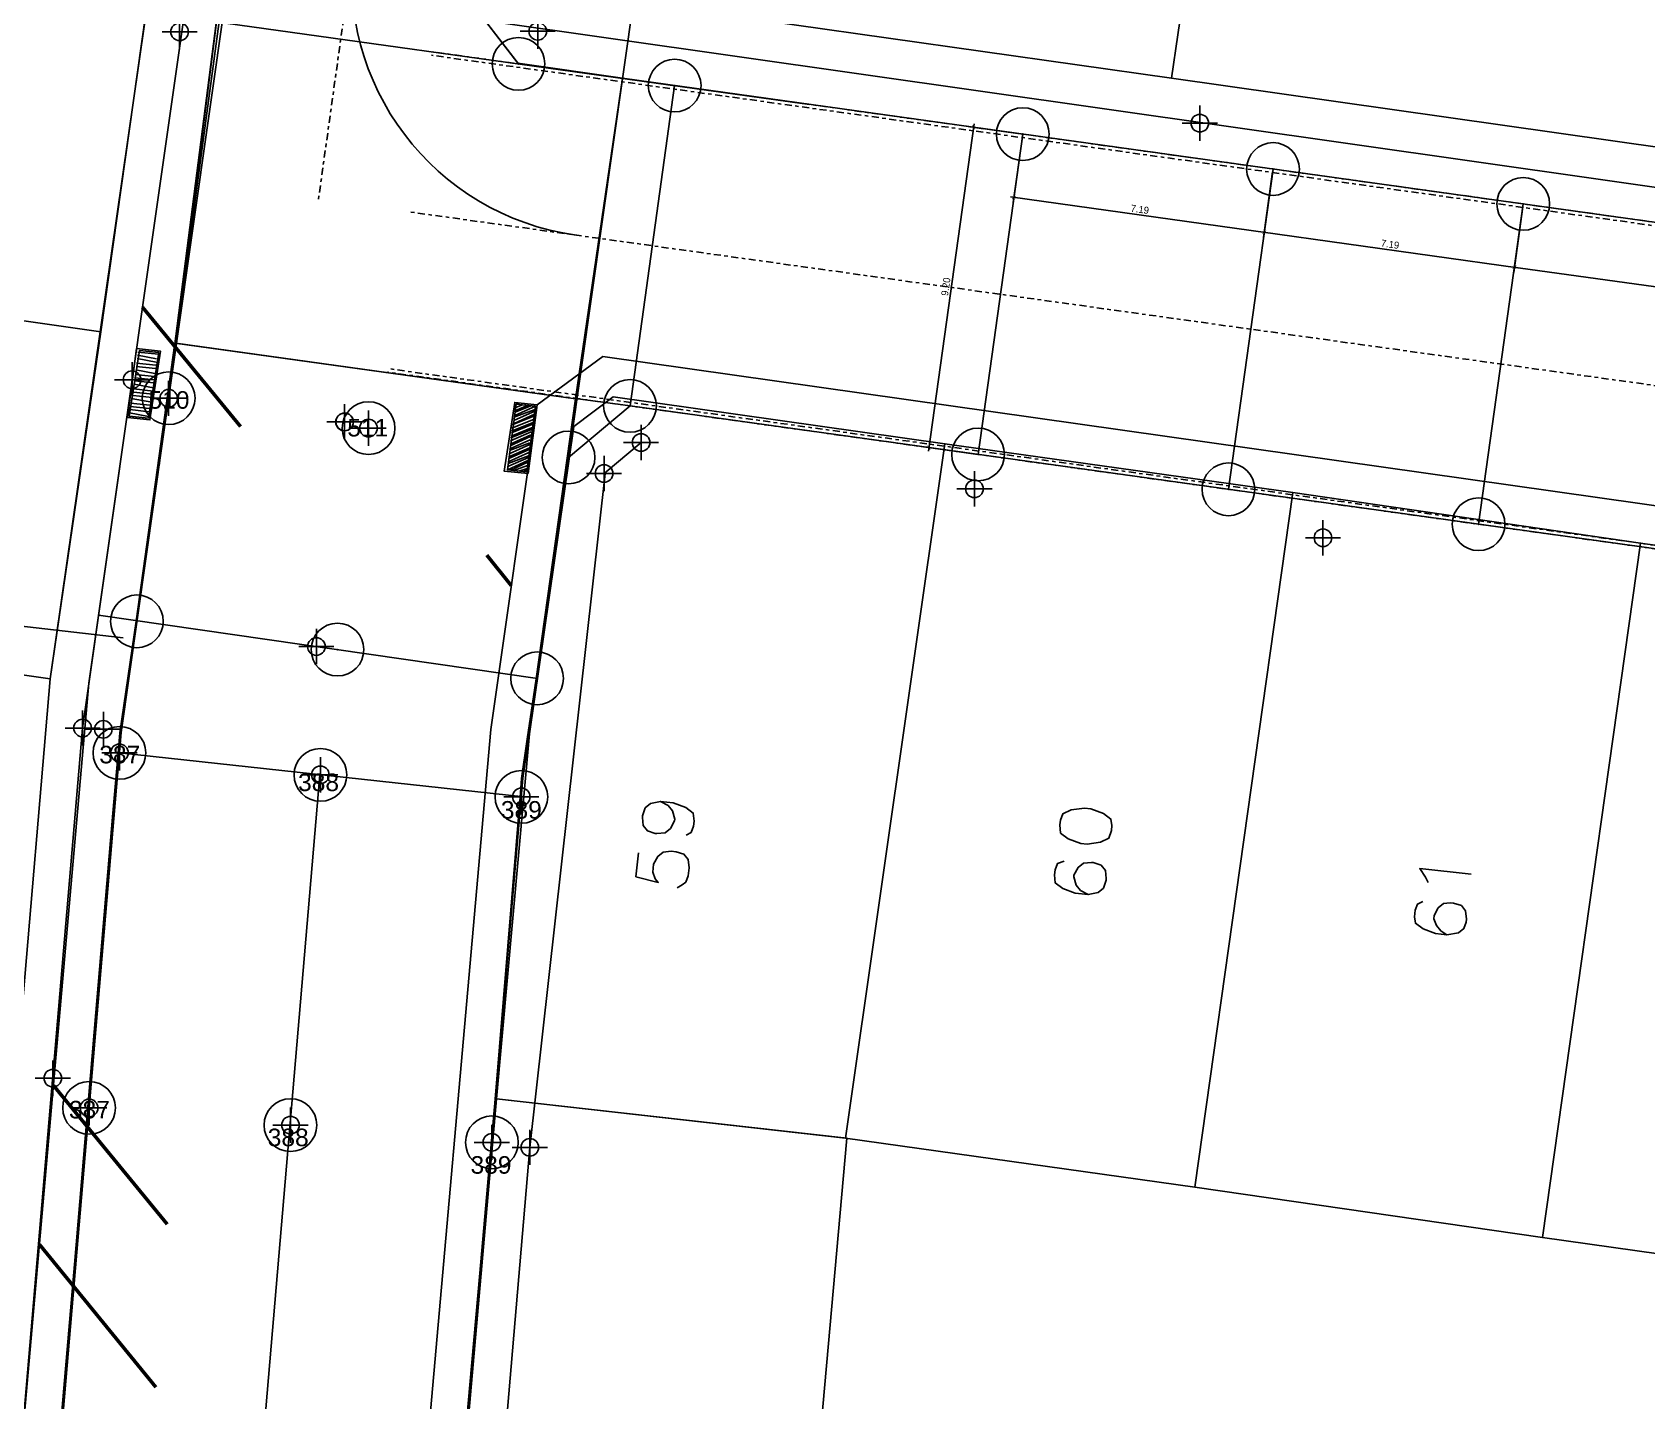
# Model space of a CAD drawing. Header units: metres. Extents: x -977055 to 805873, y -1033982 to 242021.
# Drawn here: x 764.73 to 810.66, y 727.73 to 766.65 of the extents above; entities that cross this region are included whole.
import ezdxf

# ---------------------------------------------------------------- set-up
doc = ezdxf.new("R2010")
doc.units = ezdxf.units.M
doc.header["$PDMODE"] = 32
doc.header["$PDSIZE"] = 1.5
doc.linetypes.add('CENTRO1', pattern=[0.44000000000000006, 0.2, -0.08, 0.08, -0.08])
for name, color, linetype in [('linea 1', 1, 'Continuous'), ('puntos linea 2', 50, 'Continuous'), ('puntos nov 7', 50, 'Continuous'), ('PUNTOS V', 4, 'Continuous'), ('V-NODE', 1, 'Continuous')]:
    doc.layers.add(name, color=color, linetype=linetype)
doc.layers.add('PDF2_area escolar', color=7, linetype='Continuous', true_color=0x989898)
doc.layers.add('PDF_Geometry', color=7, linetype='Continuous', true_color=0x797979)
doc.styles.add('CITY2', font='stylu.ttf', dxfattribs={"height": 0.2})
doc.styles.get("Standard").update_dxf_attribs({"font": 'arial.ttf'})
doc.dimstyles.new('COTAS2', dxfattribs={"dimtxt": 0.02, "dimasz": 0.1, "dimexe": 0.15, "dimexo": 0.08, "dimgap": 0.05, "dimtad": 1, "dimzin": 0, "dimdsep": 46, "dimtxsty": 'CITY2', "dimblk": 'ARCHTICK', "dimcen": 1, "dimdle": 0.1, "dimclrd": 1, "dimclre": 1, "dimclrt": 2, "dimadec": 0, "dimazin": 0, "dimtfac": 1, "dimtofl": 0, "dimtmove": 0, "dimatfit": 3, "dimldrblk": 'ARCHTICK', "dimfxl": 0.18, "dimtolj": 1, "dimtzin": 0, "dimarcsym": 0})

# ---------------------------------------------------------------- blocks, each defined once
blk = doc.blocks.new('*U274')
at = {"color": 0, "linetype": 'ByBlock', "lineweight": -2, "transparency": 16777216}
for p, q in [((0, -1), (0, 1)), ((-1, 0), (1, 0))]:
    blk.add_line(p, q, dxfattribs=at)
blk.add_circle((0, 0), 0.5, dxfattribs=at)
blk = doc.blocks.new('*U340', base_point=(766.749, 746.826, 1013.893))
at = {"layer": 'V-NODE', "color": 50, "lineweight": -2, "xscale": 0.5, "yscale": 0.5, "zscale": 0.5}
blk.add_blockref('*U274', (766.749, 746.826, 1013.893), dxfattribs=at)
blk = doc.blocks.new('*U775', base_point=(768.918, 766.667, 1012.468))
at = {"layer": 'V-NODE', "color": 50, "lineweight": -2, "xscale": 0.5, "yscale": 0.5, "zscale": 0.5}
blk.add_blockref('*U274', (768.918, 766.667, 1012.468), dxfattribs=at)
blk = doc.blocks.new('*U778', base_point=(767.566, 756.77, 1013.17))
at = {"layer": 'V-NODE', "color": 50, "lineweight": -2, "xscale": 0.5, "yscale": 0.5, "zscale": 0.5}
blk.add_blockref('*U274', (767.566, 756.77, 1013.17), dxfattribs=at)
blk = doc.blocks.new('*U784', base_point=(766.158, 746.861, 1013.961))
at = {"layer": 'V-NODE', "color": 50, "lineweight": -2, "xscale": 0.5, "yscale": 0.5, "zscale": 0.5}
blk.add_blockref('*U274', (766.158, 746.861, 1013.961), dxfattribs=at)
blk = doc.blocks.new('*U787', base_point=(765.31, 736.903, 1014.77))
at = {"layer": 'V-NODE', "color": 50, "lineweight": -2, "xscale": 0.5, "yscale": 0.5, "zscale": 0.5}
blk.add_blockref('*U274', (765.31, 736.903, 1014.77), dxfattribs=at)
blk = doc.blocks.new('*U790', base_point=(778.881, 734.934, 1016.128))
at = {"layer": 'V-NODE', "color": 50, "lineweight": -2, "xscale": 0.5, "yscale": 0.5, "zscale": 0.5}
blk.add_blockref('*U274', (778.881, 734.934, 1016.128), dxfattribs=at)
blk = doc.blocks.new('*U1072', base_point=(780.994, 754.104, 1014.374))
at = {"layer": 'V-NODE', "color": 50, "lineweight": -2, "xscale": 0.5, "yscale": 0.5, "zscale": 0.5}
blk.add_blockref('*U274', (780.994, 754.104, 1014.374), dxfattribs=at)
blk = doc.blocks.new('*U1324', base_point=(768.606, 756.244, 1013.12))
at = {"layer": 'V-NODE', "color": 50, "lineweight": -2, "xscale": 0.5, "yscale": 0.5, "zscale": 0.5}
blk.add_blockref('*U274', (768.606, 756.244, 1013.12), dxfattribs=at)
blk = doc.blocks.new('*U1330', base_point=(767.206, 746.156, 1013.45))
at = {"layer": 'V-NODE', "color": 50, "lineweight": -2, "xscale": 0.5, "yscale": 0.5, "zscale": 0.5}
blk.add_blockref('*U274', (767.206, 746.156, 1013.45), dxfattribs=at)
blk = doc.blocks.new('*U1333', base_point=(778.641, 744.904, 1013.45))
at = {"layer": 'V-NODE', "color": 50, "lineweight": -2, "xscale": 0.5, "yscale": 0.5, "zscale": 0.5}
blk.add_blockref('*U274', (778.641, 744.904, 1013.45), dxfattribs=at)
blk = doc.blocks.new('*U1336', base_point=(766.343, 736.055, 1014.26))
at = {"layer": 'V-NODE', "color": 50, "lineweight": -2, "xscale": 0.5, "yscale": 0.5, "zscale": 0.5}
blk.add_blockref('*U274', (766.343, 736.055, 1014.26), dxfattribs=at)
blk = doc.blocks.new('*U1339', base_point=(777.801, 735.076, 1014.26))
at = {"layer": 'V-NODE', "color": 50, "lineweight": -2, "xscale": 0.5, "yscale": 0.5, "zscale": 0.5}
blk.add_blockref('*U274', (777.801, 735.076, 1014.26), dxfattribs=at)
blk = doc.blocks.new('*U1348', base_point=(772.923, 745.53, 1013.52))
at = {"layer": 'V-NODE', "color": 50, "lineweight": -2, "xscale": 0.5, "yscale": 0.5, "zscale": 0.5}
blk.add_blockref('*U274', (772.923, 745.53, 1013.52), dxfattribs=at)
blk = doc.blocks.new('*U1351', base_point=(772.072, 735.566, 1014.33))
at = {"layer": 'V-NODE', "color": 50, "lineweight": -2, "xscale": 0.5, "yscale": 0.5, "zscale": 0.5}
blk.add_blockref('*U274', (772.072, 735.566, 1014.33), dxfattribs=at)
blk = doc.blocks.new('*U1678', base_point=(768.606, 756.244, 1012.65))
at = {"layer": 'V-NODE', "color": 50, "lineweight": -2, "xscale": 0.5, "yscale": 0.5, "zscale": 0.5}
blk.add_blockref('*U274', (768.606, 756.244, 1012.65), dxfattribs=at)
blk = doc.blocks.new('*U1681', base_point=(774.293, 755.395, 1012.72))
at = {"layer": 'V-NODE', "color": 50, "lineweight": -2, "xscale": 0.5, "yscale": 0.5, "zscale": 0.5}
blk.add_blockref('*U274', (774.293, 755.395, 1012.72), dxfattribs=at)
blk = doc.blocks.new('*U2158', base_point=(772.81, 749.18, 1012.147))
at = {"layer": 'V-NODE', "color": 50, "lineweight": -2, "xscale": 0.5, "yscale": 0.5, "zscale": 0.5}
blk.add_blockref('*U274', (772.81, 749.18, 1012.147), dxfattribs=at)
blk = doc.blocks.new('*U2182', base_point=(773.613, 755.571, 1011.716))
at = {"layer": 'V-NODE', "color": 50, "lineweight": -2, "xscale": 0.5, "yscale": 0.5, "zscale": 0.5}
blk.add_blockref('*U274', (773.613, 755.571, 1011.716), dxfattribs=at)
blk = doc.blocks.new('*U2227', base_point=(772.81, 749.18, 1013.17))
at = {"layer": 'V-NODE', "color": 50, "lineweight": -2, "xscale": 0.5, "yscale": 0.5, "zscale": 0.5}
blk.add_blockref('*U274', (772.81, 749.18, 1013.17), dxfattribs=at)
blk = doc.blocks.new('*U2230', base_point=(773.61, 755.57, 1012.74))
at = {"layer": 'V-NODE', "color": 50, "lineweight": -2, "xscale": 0.5, "yscale": 0.5, "zscale": 0.5}
blk.add_blockref('*U274', (773.61, 755.57, 1012.74), dxfattribs=at)
blk = doc.blocks.new('*U2248', base_point=(797.942, 764.07, 1014.729))
at = {"layer": 'V-NODE', "color": 50, "lineweight": -2, "xscale": 0.5, "yscale": 0.5, "zscale": 0.5}
blk.add_blockref('*U274', (797.942, 764.07, 1014.729), dxfattribs=at)
blk = doc.blocks.new('*U2254', base_point=(779.107, 766.683, 1013.081))
at = {"layer": 'V-NODE', "color": 50, "lineweight": -2, "xscale": 0.5, "yscale": 0.5, "zscale": 0.5}
blk.add_blockref('*U274', (779.107, 766.683, 1013.081), dxfattribs=at)
blk = doc.blocks.new('*U2260', base_point=(782.046, 754.985, 1014.429))
at = {"layer": 'V-NODE', "color": 50, "lineweight": -2, "xscale": 0.5, "yscale": 0.5, "zscale": 0.5}
blk.add_blockref('*U274', (782.046, 754.985, 1014.429), dxfattribs=at)
blk = doc.blocks.new('*U2263', base_point=(791.53, 753.666, 1015.272))
at = {"layer": 'V-NODE', "color": 50, "lineweight": -2, "xscale": 0.5, "yscale": 0.5, "zscale": 0.5}
blk.add_blockref('*U274', (791.53, 753.666, 1015.272), dxfattribs=at)
blk = doc.blocks.new('*U2266', base_point=(801.445, 752.275, 1016.263))
at = {"layer": 'V-NODE', "color": 50, "lineweight": -2, "xscale": 0.5, "yscale": 0.5, "zscale": 0.5}
blk.add_blockref('*U274', (801.445, 752.275, 1016.263), dxfattribs=at)
blk = doc.blocks.new('base')
at = {"layer": 'PDF_Geometry', "lineweight": 25, "extrusion": (-0.0007874166417946805, 0.0633644376725456, 0.9979901442466627)}
for points, elevation in [([(-314.3552819679592, -197.288328509713), (-299.6011355210287, -195.6808180470181), (-292.7439177582637, -194.188423358189), (-282.662948257382, -192.1106340516308), (-274.4763597311322, -190.3610624671207), (-258.0365534531994, -185.1542219933494), (-248.0293833124518, -180.6098816317743), (-240.5388730459387, -177.7099154838506), (-228.6433763332012, -174.0422723837931), (-222.7333490577522, -172.7139865559868), (-217.3844782585458, -171.0398673987778), (-209.934716274275, -169.2478944648578), (-202.1600529677526, -164.759179990033), (-196.1955155376124, -160.284237653118), (-195.0726549845591, -159.8166968121014), (-178.094814639811, -157.4569346023494), (-154.2977462807728, -156.6143117616438), (-136.6673344922945, -154.6113964854389), (-124.4364601882693, -153.1635935482933), (-118.0655043404745, -151.4735015854369), (-100.7902966838343, -146.6455352535), (-80.95492233695109, -140.9667423377788), (-73.38455830766388, -139.3284122613087), (-61.69391873819029, -135.8215718879393), (-40.50438788576779, -131.6043129854339), (-37.7266973809482, -130.8724353794983), (-17.66112228271595, -129.4411323176498), (1.311326940559981, -127.4607918503023), (21.09219113275145, -124.9286554436886), (41.00632404127121, -122.8299135990616), (47.37618468792716, -123.4582366358462), (63.59242301410231, -123.186151339279), (81.4023688686827, -124.3117190987972), (85.63932086076117, -96.07220161470705), (88.70494628227688, -66.39317732569197), (92.81084049122336, -40.78101362330841), (97.16015998885986, -22.38567315100005), (100.5964250127508, -1.561781637611383), (102.4825201206243, 8.319847787536474), (109.6910061566435, 37.36063063676244), (117.5278049639873, 76.62006330413116), (126.2165255562537, 115.6377442808987), (131.5129944793656, 149.5923503001781), (134.6821642045726, 173.9726126092042), (136.9157149126355, 195.5905993530313), (139.9559967260671, 229.6779162226085), (141.5584555981193, 250.6763723351369), (142.6140777324096, 271.3697434005035), (143.2522986412805, 283.2101823579814), (147.0657642089188, 312.9382202650764), (152.5802840162566, 355.6306631493014), (153.5538003927352, 396.0415753157624), (150.869116329812, 418.0202524625785), (151.7766024087249, 438.638728966674), (150.9593231761023, 458.0275047451501), (151.7766024087249, 438.638728966674), (150.869116329812, 418.0202524625785), (153.5538003927352, 396.0415753157624), (152.5802840162566, 355.6306631493014), (147.0657642089188, 312.9382202650764), (143.2522986412805, 283.2101823579814), (142.6140777324096, 271.3697434005035), (141.5584555981193, 250.6763723351369), (139.9559967260671, 229.6779162226085), (136.9157149126355, 195.5905993530313), (134.6821642045726, 173.9726126092042), (131.5129944793656, 149.5923503001781), (126.2165255562537, 115.6377442808987), (117.5278049639873, 76.62006330413116), (109.6910061566435, 37.36063063676244), (102.4825201206243, 8.319847787536474), (100.5964250127508, -1.561781637611383), (97.16015998885986, -22.38567315100005), (92.81084049122336, -40.78101362330841), (88.70494628227688, -66.39317732569197), (85.63932086076117, -96.07220161470705), (81.4023688686827, -124.3117190987972), (63.59242301410231, -123.186151339279), (47.37618468792716, -123.4582366358462), (41.00632404127121, -122.8299135990616), (21.09219113275145, -124.9286554436886), (1.311326940559981, -127.4607918503023), (-17.66112228271595, -129.4411323176498), (-37.7266973809482, -130.8724353794983), (-40.50438788576779, -131.6043129854339), (-61.69391873819029, -135.8215718879393), (-73.38455830766388, -139.3284122613087), (-80.95492233695109, -140.9667423377788), (-100.7902966838343, -146.6455352535), (-118.0655043404745, -151.4735015854369), (-124.4364601882693, -153.1635935482933), (-136.6673344922945, -154.6113964854389), (-154.2977462807728, -156.6143117616438), (-178.094814639811, -157.4569346023494), (-195.0726549845591, -159.8166968121014), (-196.1955155376124, -160.284237653118), (-202.1600529677526, -164.759179990033), (-209.934716274275, -169.2478944648578), (-217.3844782585458, -171.0398673987778), (-222.7333490577522, -172.7139865559868), (-228.6433763332012, -174.0422723837931), (-240.5388730459387, -177.7099154838506), (-248.0293833124518, -180.6098816317743), (-258.0365534531994, -185.1542219933494), (-274.4763597311322, -190.3610624671207), (-282.662948257382, -192.1106340516308), (-292.7439177582637, -194.188423358189), (-299.6011355210287, -195.6808180470181), (-314.3552819679592, -197.288328509713), (-312.1778944817551, -178.4458316029707), (-309.1458369423215, -157.8978380592135), (-306.8759495529501, -132.8991505854866), (-305.8230654215067, -118.0018170192225), (-298.6426917927975, -78.80241157407607), (-291.0553418804041, -45.07743817465702), (-282.2520531148432, -15.11589338187745), (-275.644913971278, 10.47314791107899), (-270.3186795736881, 33.89796466241295), (-263.824992871361, 63.1639787960239), (-258.1496190100342, 86.40761867954808), (-284.4243546828334, 123.8876732260906)], 0.02550386025637508), ([(129.3303402190302, 446.9930526767293), (130.7188411873617, 376.6274046019025), (119.7223563773085, 267.2648212071754), (72.7375373922626, -35.3484866537221), (74.13354764664214, -37.2324016247793), (92.9793506877206, -40.15212245503388)], 0.0255038602563129), ([(91.09333096925796, 128.1697575080412), (91.73323574167703, 128.0926622790317), (92.01573571451992, 130.0525772779587), (91.37583094210142, 130.1296725069678), (91.09333096925796, 128.1697575080412), (89.21492280027311, 126.8194547374047), (50.74628949446584, 132.7525120331399), (49.39598672383047, 134.6309202021248), (67.75245108691452, 253.1229018058637), (69.63636605797141, 254.5189120602423), (108.0994925617071, 248.540147280763), (109.4497953323426, 246.6617391117782)], 0.02550386025630402), ([(8.559760552943285, 202.8935395889146), (65.65868897471015, 264.2259563553339), (104.9902576695851, 258.1425623364834), (106.8686658385699, 259.4928651071197), (108.306499045409, 268.7329366926824), (119.2275416936216, 377.0844486429649), (117.8111339262742, 447.5446261020447)], 0.02550386025641771), ([(120.819335987168, 267.1326579574458), (116.1831357121347, 237.5037424876477)], 0.02550386025635198), ([(118.4827680450628, 259.6702190364038), (118.1655741926202, 257.8072258070364), (117.6170843876894, 257.8733074319016), (117.934278240133, 259.7363006612687)], 0.02550386025630047), ([(118.2388156867246, 258.0302564236853), (117.6958326838667, 258.1420455322937)], 0.02550386025606954), ([(118.2278020825804, 257.9388414561972), (117.6848190797225, 258.050630564806)], 0.02550386025634666), ([(118.2167884784361, 257.8474264887083), (117.6225911897615, 257.9190149156454)], 0.02550386025606954), ([(118.2938837074451, 258.4873312611264), (117.7453939025151, 258.5534128859914)], 0.02550386025633244), ([(118.277363301229, 258.3502088098949), (117.7343802983708, 258.4619979185039)], 0.02550386025636442), ([(118.2663496970846, 258.2587938424059), (117.7178598921548, 258.3248754672705)], 0.02550386025632889), ([(118.2553360929407, 258.1673788749182), (117.706846288011, 258.2334604997834)], 0.02550386025635021), ([(118.3544585302381, 258.9901135823137), (117.805968725308, 259.0561952071786)], 0.02550386025631113), ([(118.3434449260938, 258.8986986148241), (117.7949551211638, 258.964780239689)], 0.02550386025636087), ([(118.3269245198773, 258.7615761635926), (117.78394151702, 258.8733652722012)], 0.0255038602560802), ([(118.3159109157333, 258.6701611961035), (117.7674211108034, 258.7362428209684)], 0.02550386025635376), ([(118.3048973115892, 258.5787462286158), (117.7564075066595, 258.6448278534808)], 0.02550386025605533), ([(118.4607408367747, 259.4873891014269), (117.9122510318448, 259.5534707262914)], 0.02550386025628981), ([(118.4497272326307, 259.3959741339391), (117.9012374277007, 259.4620557588038)], 0.02550386025633244), ([(118.4387136284859, 259.3045591664498), (117.8902238235562, 259.3706407913145)], 0.02550386025637863), ([(118.4221932222701, 259.1674367152184), (117.8335027356685, 259.284732625899)], 0.02550386025633244), ([(118.3654721343821, 259.0815285498013), (117.8169823294521, 259.147610174666)], 0.02550386025616191), ([(107.191366493085, 261.4015658202308), (106.9198801243859, 259.5330657887918), (107.4683699293166, 259.4669841639264), (107.739856298015, 261.3354841953655), (107.1528188785807, 261.0816134340207)], 0.02550386025631113), ([(106.9308937285296, 259.6244807562794), (107.5124243458931, 259.8326440338805)], 0.02550386025630402), ([(106.9198801243859, 259.5330657887918), (107.5069175438205, 259.786936550135)], 0.02550386025632534), ([(107.0570025756186, 259.5165453825751), (107.4959039396766, 259.6955215826472)], 0.02550386025637508), ([(107.1484175431072, 259.5055317784312), (107.4903971376046, 259.6498140989038)], 0.02550386025615126), ([(107.2855399943396, 259.4890113722148), (107.4793835334605, 259.5583991314145)], 0.02550386025607665), ([(107.4226624455717, 259.4724909659986), (107.4683699293166, 259.4669841639264)], 0.02550386025637508), ([(118.4717544409187, 259.5788040689159), (117.9287714380609, 259.6905931775244)], 0.02550386025635376), ([(106.9804549471786, 260.0358481099771), (107.6131998503577, 260.2842120692499)], 0.02550386025628626), ([(106.9749481451063, 259.9901406262328), (107.6076930482854, 260.2385045855058)], 0.02550386025632534), ([(106.9639345409625, 259.8987256587453), (107.5966794441411, 260.1470896180169)], 0.0255038602563431), ([(106.9529209368182, 259.8073106912562), (107.5856658399971, 260.0556746505291)], 0.02550386025616547), ([(106.9474141347458, 259.7616032075124), (107.5344515541812, 260.0154739688556)], 0.02550386025633244), ([(106.9364005306019, 259.6701882400245), (107.5234379500369, 259.9240590013681)], 0.02550386025637152), ([(107.0812304516438, 260.4874161453466), (107.6682678710784, 260.7412869066914)], 0.02550386025629692), ([(107.0702168474997, 260.3960011778584), (107.6572542669338, 260.649871939202)], 0.0255038602563431), ([(107.0647100454275, 260.3502936941146), (107.651747464862, 260.6041644554584)], 0.0255038602563431), ([(107.0536964412833, 260.2588787266253), (107.6407338607179, 260.5127494879705)], 0.02550386025630402), ([(106.9969753533946, 260.17297056121), (107.6297202565735, 260.4213345204814)], 0.02550386025632534), ([(106.9914685513225, 260.1272630774659), (107.6242134545015, 260.3756270367377)], 0.0255038602563431), ([(107.1418052744367, 260.9901984665329), (107.7288426938708, 261.244069227877)], 0.02550386025637863), ([(107.1362984723644, 260.944490982789), (107.7178290897267, 261.1526542603892)], 0.02550386025631823), ([(107.1252848682204, 260.8530760153002), (107.7123222876545, 261.106946776645)], 0.02550386025636797), ([(107.1142712640762, 260.7616610478124), (107.7013086835105, 261.0155318091562)], 0.02550386025637508), ([(107.1087644620038, 260.7159535640671), (107.6958018814384, 260.9698243254121)], 0.02550386025630402), ([(107.0977508578598, 260.6245385965794), (107.6847882772946, 260.8784093579243)], 0.02550386025636087), ([(107.092244055788, 260.5788311128352), (107.6737746731503, 260.786994390435)], 0.02550386025628626), ([(107.1583256806526, 261.1273209177646), (107.6484413305264, 261.3464977995099)], 0.02550386025632179), ([(107.1693392847967, 261.2187358852536), (107.5570263630381, 261.357511403654)], 0.02550386025638218), ([(107.1803528889409, 261.3101508527415), (107.4199039118056, 261.3740318098706)], 0.02550386025633955), ([(107.1858596910133, 261.3558583364869), (107.2827814605737, 261.3905522160865)], 0.02550386025633955), ([(118.7344176077509, 265.9927191321484), (124.2595163387235, 265.2806885976842), (124.474281619534, 267.0632804637062)], 0.0255038602561477), ([(103.506107785673, 270.841525082095), (103.2885839710961, 270.9604740599431), (103.1679819260793, 271.1141169173927), (103.1041009689519, 271.3536679402574), (103.109607771024, 271.3993754240013), (103.228556748872, 271.6168992385777), (103.3821996063213, 271.7375012835947), (103.6162438271141, 271.7556747569784), (103.6619513108579, 271.7501679549063), (103.8849819275066, 271.676926460802), (104.0055839725236, 271.5232836033526), (104.0237574459067, 271.28923938256), (104.0182506438348, 271.2435318988159), (103.9450091497307, 271.0205012821672), (103.7913662922815, 270.8998992371506), (103.506107785673, 270.841525082095), (103.1404479157189, 270.8855794986716), (102.7858016499098, 271.0210488827362), (102.5737846374058, 271.1857053443292), (102.5556111640213, 271.4197495651225), (102.5721315702377, 271.5568720163555), (102.6398662622704, 271.7341951492599), (102.7880023176468, 271.8090897105314)], 0.02550386025637152), ([(104.1449070914927, 272.2948040249317), (104.2275091225735, 272.9804162810941), (103.5986179542991, 273.1489264775923), (103.6790193176436, 273.0464979059592), (103.7484070768436, 272.8526543668383), (103.7208730664836, 272.6241169481171), (103.6019240886348, 272.4065931335405), (103.4482812311862, 272.2859910885253), (103.2142370103935, 272.2678176151403), (103.0771145591602, 272.2843380213564), (102.8540839425116, 272.3575795154621), (102.7334818974957, 272.5112223729101), (102.7153084241112, 272.7452665937026), (102.7428424344716, 272.9738040124238), (102.8105771265045, 273.1511271453285), (102.9130056981369, 273.2315285086731), (103.0611417535135, 273.3064230699447)], 0.02550386025604823), ([(92.04288990286145, 272.6863140416984), (92.2367334419824, 272.7557018008977), (92.30446813401532, 272.9330249338024), (92.32098854023133, 273.0701473850356), (92.30281506684726, 273.304191605828), (92.09079805434281, 273.4688480674214), (91.73615178853396, 273.604317451486), (91.37049191858007, 273.6483718680622), (91.08523341197096, 273.5899977130071), (90.9315905545221, 273.4693956679905), (90.85834906041802, 273.2463650513419), (90.85284225834594, 273.2006575675977), (90.87101573172944, 272.9666133468049), (90.99161777674554, 272.8129704893561), (91.21464839339471, 272.7397289952516), (91.26035587713878, 272.7342221931798), (91.49440009793173, 272.7523956665633), (91.64804295538083, 272.8729977115797), (91.76699193322966, 273.0905215261565), (91.77249873530161, 273.1362290099001), (91.70861777817349, 273.3757800327651), (91.58801573315672, 273.5294228902146), (91.37049191858007, 273.6483718680622)], 0.02550386025606244), ([(81.69813123763073, 273.4225621867283), (81.77302579890264, 273.274426131351), (81.92832172351913, 273.0238615043421), (80.46568224370583, 273.2000791706483)], 0.02550386025615836), ([(81.85562782998382, 273.9600383875133), (82.00376388536039, 274.0349329487863), (82.0714985773932, 274.2122560816912), (82.09352578568125, 274.3950860166668), (82.0698455102249, 274.5834227537154), (81.85782849772067, 274.7480792153094), (81.5031822319108, 274.8835485993735), (81.18322984570155, 274.9220962138779), (80.85226385534827, 274.8692288608949), (80.69862099789995, 274.7486268158777), (80.6308863058676, 274.5713036829731), (80.6198727017238, 274.4798887154851), (80.6380461751073, 274.2458444946928), (80.75864822012282, 274.0922016372431), (80.98167883677256, 274.0189601431389), (81.07309380426048, 274.0079465389948), (81.26143054130937, 274.0316268144503), (81.41507339875767, 274.1522288594671), (81.5340223766065, 274.3697526740442), (81.54503598075028, 274.4611676415318), (81.47564822155044, 274.6550111806527), (81.35504617653413, 274.8086540381022), (81.18322984570155, 274.9220962138779)], 0.02550386025632534)]:
    blk.add_lwpolyline(points, dxfattribs=dict(at, elevation=elevation))
for points, elevation in [([(88.71015891720141, 250.4124497198068), (87.14952299760905, 240.5379801638984), (106.9039689114986, 237.4624158084577), (108.3032545038335, 246.3825350078104), (107.4645469907915, 247.503742493696)], 0.02550386025637152), ([(68.78885587398214, 252.4879562349475), (67.39507708371954, 243.6135445193384), (87.14952299760905, 240.5379801638984), (88.71015891720141, 250.4124497198068), (69.91006335986702, 253.3266637479902)], 0.02550386025631823), ([(141.7445814019721, 253.7608009542847), (141.5584555981193, 250.6763723351369), (141.0468808714468, 243.7359946752615), (117.7437716317277, 247.3782120435565), (119.2587000675754, 257.2581884015373)], 0.02550386025630402), ([(142.2137445137761, 263.8131412436672), (141.7445814019721, 253.7608009542847), (119.2587000675754, 257.2581884015373), (120.819335987168, 267.1326579574458)], 0.02550386025633955), ([(118.5339823308792, 259.7104197180753), (118.2514823580359, 257.7505047191488), (117.5658701018739, 257.8331067502297), (117.894077558461, 259.7875149470843)], 0.02550386025632179), ([(117.6170843876894, 257.8733074319016), (118.1655741926202, 257.8072258070364), (118.4827680450628, 259.6702190364038), (117.934278240133, 259.7363006612687)], 0.02550386025630047), ([(108.2767335709323, 279.2627259606267), (98.3637164005186, 280.5034094940098), (95.28815204507738, 260.7489635801202), (104.7110535656174, 259.2891031649932), (105.8322610515026, 260.1278106780349), (107.2095194355494, 268.865099942412)], 0.0255038602561477), ([(107.1511658114125, 261.4527801060465), (106.8686658385699, 259.4928651071197), (107.5085706109883, 259.4157698781107), (107.8367780675755, 261.3701780749653)], 0.02550386025629336), ([(107.4683699293166, 259.4669841639264), (106.9198801243859, 259.5330657887918), (107.191366493085, 261.4015658202308), (107.739856298015, 261.3354841953655)], 0.02550386025627915), ([(98.3637164005186, 280.5034094940098), (88.43803255879374, 282.0238447319309), (85.40817568709704, 262.2638920159691), (95.28815204507738, 260.7489635801203)], 0.02550386025635731), ([(88.43803255879374, 282.0238447319309), (78.56356300288466, 283.5844806515225), (75.53370613118842, 263.8245279355606), (85.40817568709704, 262.2638920159691)], 0.0255038602563431), ([(78.56356300288466, 283.5844806515225), (68.68358664490387, 285.0994090873712), (65.60802228946358, 265.3449631734814), (75.53370613118842, 263.8245279355606)], 0.02550386025639639), ([(142.8150708753102, 274.9624611429093), (142.2137445137761, 263.8131412436672), (120.819335987168, 267.1326579574458), (121.7857746180864, 277.0787159402917)], 0.02550386025627915), ([(92.15027767599757, 271.6532153889657), (92.13210420261318, 271.8872596097584), (91.92008719010873, 272.0519160713519), (91.56544092429964, 272.1873854554159), (91.38261098932304, 272.2094126637044), (91.0059375152249, 272.1620521127934), (90.76087969028825, 272.0524636719209), (90.68763819618371, 271.8294330552721), (90.67111778996761, 271.6923106040406), (90.6947980654234, 271.5039738669915), (90.90681507792785, 271.339317405398), (91.26146134373738, 271.2038480213335), (91.44429127871432, 271.1818208130454), (91.82096475281168, 271.2291813639567), (92.06602257774856, 271.3387698048294), (92.13375726978126, 271.5160929377341)], 0.02550386025633244), ([(110.2938659310173, 299.4692875104556), (100.3533147502439, 300.481433625118), (98.31800891677419, 280.5089162960819), (108.2767335709323, 279.2627259606267)], 0.02550386025632889)]:
    blk.add_lwpolyline(points, close=True, dxfattribs=dict(at, elevation=elevation))
at = {"layer": 'PDF_Geometry', "color": 30, "lineweight": 50, "true_color": 0xf26621, "extrusion": (-0.0007874166417946805, 0.0633644376725456, 0.9979901442466627)}
for points, elevation in [([(115.3234448646435, 260.0044808956325), (118.0625980204181, 256.5676169438715)], 0.02550386025628981), ([(107.6737644076905, 264.6357835619223), (108.3571759961159, 263.7651407030455)], 0.02550386025636442)]:
    blk.add_lwpolyline(points, dxfattribs=dict(at, elevation=elevation))
at = {"layer": 'PDF_Geometry', "color": 32, "lineweight": 50, "true_color": 0xb85b00, "extrusion": (-0.0007874166417946805, 0.0633644376725456, 0.9979901442466627)}
for points, elevation in [([(117.6891588224362, 282.719447249318), (120.8705194766043, 278.7192261535789)], 0.02550386025630047), ([(118.0625158967385, 287.3579303157677), (121.3242779142506, 283.2552806483968)], 0.02550386025631113)]:
    blk.add_lwpolyline(points, dxfattribs=dict(at, elevation=elevation))
blk = doc.blocks.new('_ArchTick')
at = {"color": 0, "linetype": 'ByBlock', "const_width": 0.15}
blk.add_lwpolyline([(-0.5, -0.5), (0.5, 0.5)], dxfattribs=at)
blk = doc.blocks.new('*D3279')
at = {"layer": 'Defpoints', "color": 0, "transparency": 16777216}
for p in [(792.9059579988492, 763.757270745283, 1014.374), (800.0249157141952, 762.7649017666362, 1013.081), (799.7739723479173, 760.9647092455893)]:
    blk.add_point(p, dxfattribs=at)
at = {"layer": 'PUNTOS V', "color": 1, "linetype": 'Continuous', "lineweight": -2, "transparency": 16777216}
for p, q in [((792.8949129495089, 763.678036870677), (792.6343051650583, 761.8085147093504)), ((800.0138706648551, 762.6856678920302), (799.7532628804043, 760.8161457307032))]:
    blk.add_line(p, q, dxfattribs=at)
at = {"layer": 'PUNTOS V', "color": 1, "lineweight": -2, "transparency": 16777216}
blk.add_line((792.5559722893138, 761.9708845359119), (799.8730146911747, 760.9509029339141), dxfattribs=at)
at = {"layer": 'PUNTOS V', "color": 1, "lineweight": -2, "transparency": 16777216, "xscale": 0.1, "yscale": 0.1, "zscale": 0.1}
for p, rotation in [((792.6550146325712, 761.9570782242366), 172.0642173742876), ((799.7739723479173, 760.9647092455893), 352.0642173742876)]:
    blk.add_blockref('_ArchTick', p, dxfattribs=dict(at, rotation=rotation))
at = {"layer": 'PUNTOS V', "color": 2, "transparency": 16777216, "insert": (796.2361934544952, 761.6165627766213), "char_height": 0.2, "attachment_point": 5, "rotation": 352.06421737428764, "style": 'CITY2'}
blk.add_mtext('\\A1;7.19', dxfattribs=at)
blk = doc.blocks.new('*D3280')
at = {"layer": 'Defpoints', "color": 0, "transparency": 16777216}
for p in [(800.0249157141952, 762.7649017666362, 1013.081), (807.1438812628537, 761.7725316960405, 1013.081), (806.8929378965757, 759.9723391749936)]:
    blk.add_point(p, dxfattribs=at)
at = {"layer": 'PUNTOS V', "color": 1, "linetype": 'Continuous', "lineweight": -2, "transparency": 16777216}
for p, q in [((800.0138706648551, 762.6856678920302), (799.7532628804043, 760.8161457307033)), ((807.1328362135135, 761.6932978214345), (806.8722284290628, 759.8237756601075))]:
    blk.add_line(p, q, dxfattribs=at)
at = {"layer": 'PUNTOS V', "color": 1, "lineweight": -2, "transparency": 16777216}
blk.add_line((799.6749300046598, 760.9785155572648), (806.9919802398332, 759.9585328633183), dxfattribs=at)
at = {"layer": 'PUNTOS V', "color": 1, "lineweight": -2, "transparency": 16777216, "xscale": 0.1, "yscale": 0.1, "zscale": 0.1}
for p, rotation in [((799.7739723479173, 760.9647092455895), 172.0642173742876), ((806.8929378965757, 759.9723391749936), 352.0642173742876)]:
    blk.add_blockref('_ArchTick', p, dxfattribs=dict(at, rotation=rotation))
at = {"layer": 'PUNTOS V', "color": 2, "transparency": 16777216, "insert": (803.3551550864973, 760.6241932519999), "char_height": 0.2, "attachment_point": 5, "rotation": 352.06421737428764, "style": 'CITY2'}
blk.add_mtext('\\A1;7.19', dxfattribs=at)
blk = doc.blocks.new('*D3281')
at = {"layer": 'Defpoints', "color": 0, "transparency": 16777216}
for p in [(807.1438812628537, 761.7725316960405, 1013.081), (817.0438844690909, 760.3924903384134, 1016.699), (816.7929411028128, 758.5922978173664)]:
    blk.add_point(p, dxfattribs=at)
at = {"layer": 'PUNTOS V', "color": 1, "linetype": 'Continuous', "lineweight": -2, "transparency": 16777216}
for p, q in [((807.1328362135135, 761.6932978214345), (806.8722284290628, 759.8237756601077)), ((817.0328394197506, 760.3132564638074), (816.7722316352999, 758.4437343024804))]:
    blk.add_line(p, q, dxfattribs=at)
at = {"layer": 'PUNTOS V', "color": 1, "lineweight": -2, "transparency": 16777216}
blk.add_line((806.7938955533183, 759.9861454866691), (816.8919834460703, 758.5784915056912), dxfattribs=at)
at = {"layer": 'PUNTOS V', "color": 1, "lineweight": -2, "transparency": 16777216, "xscale": 0.1, "yscale": 0.1, "zscale": 0.1}
for p, rotation in [((806.8929378965757, 759.9723391749939), 172.0642173742876), ((816.7929411028128, 758.5922978173664), 352.0642173742876)]:
    blk.add_blockref('_ArchTick', p, dxfattribs=dict(at, rotation=rotation))
at = {"layer": 'PUNTOS V', "color": 2, "transparency": 16777216, "insert": (811.8641442155763, 759.4344347744773), "char_height": 0.2, "attachment_point": 5, "rotation": 352.06421737428764, "style": 'CITY2'}
blk.add_mtext('\\A1;10.00', dxfattribs=at)
blk = doc.blocks.new('*D3282')
at = {"layer": 'Defpoints', "color": 0, "transparency": 16777216}
for p in [(792.9059579988493, 763.7572707452832, 1014.374), (790.234427271841, 754.8407206608679), (791.6357773247233, 754.6453751655986, 1014.374)]:
    blk.add_point(p, dxfattribs=at)
at = {"layer": 'PUNTOS V', "color": 1, "lineweight": -2, "transparency": 16777216}
blk.add_line((791.5184142576423, 764.0516585838101), (790.2206209601658, 754.7416783176104), dxfattribs=at)
at = {"layer": 'PUNTOS V', "color": 1, "linetype": 'Continuous', "lineweight": -2, "transparency": 16777216}
for p, q in [((792.8267241242434, 763.7683157946235), (791.3560444310808, 763.9733257080655)), ((791.5565434501173, 754.6564202149387), (790.0858637569548, 754.8614301283808))]:
    blk.add_line(p, q, dxfattribs=at)
at = {"layer": 'PUNTOS V', "color": 1, "lineweight": -2, "transparency": 16777216, "xscale": 0.1, "yscale": 0.1, "zscale": 0.1}
for p, rotation in [((791.504607945967, 763.9526162405526), 82.06421737428695), ((790.234427271841, 754.8407206608679), 262.064217374287)]:
    blk.add_blockref('_ArchTick', p, dxfattribs=dict(at, rotation=rotation))
at = {"layer": 'PUNTOS V', "color": 2, "transparency": 16777216, "insert": (790.7169662983524, 759.4179338092495), "char_height": 0.2, "attachment_point": 5, "rotation": 82.06421737428695, "style": 'CITY2'}
blk.add_mtext('\\A1;9.20', dxfattribs=at)
blk = doc.blocks.new('*D5307')
at = {"color": 1, "lineweight": -2, "transparency": 16777216}
blk.add_line((730.1246620973641, 772.6098292546762), (713.6077470439476, 654.1224295240506), dxfattribs=at)
at = {"color": 1, "linetype": 'Continuous', "lineweight": -2, "transparency": 16777216}
for p, q in [((786.6291177333957, 764.632250175198), (729.9622922708027, 772.5314963789317)), ((770.1398153033298, 646.3429351310874), (713.4729898407368, 654.2421813348211))]:
    blk.add_line(p, q, dxfattribs=at)
at = {"layer": 'Defpoints', "color": 0, "transparency": 16777216}
for p in [(786.7083516080016, 764.6212051258578, 1013.081), (713.621553355623, 654.2214718673082), (770.2190491779357, 646.3318900817471, 1013.081)]:
    blk.add_point(p, dxfattribs=at)
at = {"color": 1, "lineweight": -2, "transparency": 16777216, "xscale": 0.1, "yscale": 0.1, "zscale": 0.1}
for p, rotation in [((730.1108557856888, 772.5107869114188), 82.06421737428845), ((713.621553355623, 654.2214718673082), 262.0642173742884)]:
    blk.add_blockref('_ArchTick', p, dxfattribs=dict(at, rotation=rotation))
at = {"color": 2, "transparency": 16777216, "insert": (721.7132182278496, 713.3874553905604), "char_height": 0.2, "attachment_point": 5, "rotation": 82.06421737428843, "style": 'CITY2'}
blk.add_mtext('\\A1;119.43', dxfattribs=at)
blk = doc.blocks.new('*D5311')
at = {"color": 1, "linetype": 'Continuous', "lineweight": -2, "transparency": 16777216}
for p, q in [((768.3461064235721, 754.4125095504116), (770.7876756118591, 771.595399526777)), ((779.7317403688825, 752.7946901342237), (782.1733095571694, 769.9775801105891))]:
    blk.add_line(p, q, dxfattribs=at)
at = {"color": 1, "lineweight": -2, "transparency": 16777216}
blk.add_line((782.2512130773523, 769.8150038468139), (770.6675681069061, 771.4609592528485), dxfattribs=at)
at = {"layer": 'Defpoints', "color": 0, "transparency": 16777216}
for p in [(770.766573619474, 771.4468912579251), (768.3348520276334, 754.3333051403572, 1013.17), (779.7204859729438, 752.7154857241693, 1013.17)]:
    blk.add_point(p, dxfattribs=at)
at = {"color": 1, "lineweight": -2, "transparency": 16777216, "xscale": 0.1, "yscale": 0.1, "zscale": 0.1}
for p, rotation in [((770.766573619474, 771.4468912579251), 171.9128061217196), ((782.1522075647844, 769.8290718417372), 351.9128061217195)]:
    blk.add_blockref('_ArchTick', p, dxfattribs=dict(at, rotation=rotation))
at = {"color": 2, "transparency": 16777216, "insert": (776.4812031933354, 770.7914908292009), "char_height": 0.2, "attachment_point": 5, "rotation": 351.91280612171954, "style": 'CITY2'}
blk.add_mtext('\\A1;11.50', dxfattribs=at)

msp = doc.modelspace()

# ---------------------------------------------------------------- linework, layer by layer
at = {"elevation": 1013.17}
for points in [[(780.1827966277224, 756.2252768954917), (781.5150717892029, 765.3451383188448), (778.5420363536327, 765.7794542674259), (777.2676893083842, 767.4241631467028), (777.4495701669331, 768.7334125003179), (770.3180559896075, 769.724122113982), (768.810363155982, 757.8105721929697), (780.1827966277224, 756.2252768954917)], [(780.1827966277224, 756.2252768954917), (781.5150717892029, 765.3451383188445), (817.1828291807907, 760.3731217135173), (820.9167621033517, 750.5636623474552), (781.7315429989791, 756.0260063331272), (780.1851763479282, 756.2415668625578)], [(776.9042664514647, 725.1016775374643), (777.4600557809774, 731.3560636119607), (777.8926879369828, 736.3009336853216), (778.602697595234, 744.892617804074), (778.6482280097299, 745.4255322678789), (778.808037457437, 746.5502139563221), (778.9578859590166, 747.564603186001), (779.0594282628826, 748.2637592418391), (780.1827966277224, 756.2252768954917), (768.7805838614486, 757.8147233692068), (767.686826218623, 749.9006596545177), (767.2173492514665, 746.724934886091), (767.1679848906776, 746.1471456840353), (767.0223072610578, 744.4420499422849), (766.5376240520637, 738.7690356441342), (765.925467361983, 731.6039975510191), (765.2484839073073, 723.6801892846737)]]:
    msp.add_lwpolyline(points, dxfattribs=at)
msp.add_arc((781.2168212641883, 768.2137875284775, 2029.045827405915), 7.4, 172.0914263865695, 262.0642173742856)
at = {"layer": 'linea 1', "linetype": 'CENTRO1'}
for points, elevation in [([(776.6392306936874, 789.042989400373), (772.8695004820822, 761.9058361303087)], 2029.045827405915), ([(817.0481155885977, 760.3919005285125), (776.1014164197522, 766.0997914386614)], 1013.081), ([(817.0343092769225, 760.292858185255), (776.087610108077, 766.000749095404)], 1013.081), ([(818.9803232862213, 755.4780763429342), (775.4663260826893, 761.5438436488191)], 1013.081), ([(820.9167621033517, 750.5636623474552), (774.8312357456264, 756.9878958589768)], 1013.081), ([(820.8782078529184, 750.6700036521082), (774.8450420573016, 757.0869382022343)], 1013.081)]:
    msp.add_lwpolyline(points, dxfattribs=dict(at, elevation=elevation))
at = {"layer": 'linea 1', "color": 214, "elevation": 1013.17}
for points in [[(760.735053426222, 557.0664116594755), (757.900664922827, 637.2434119567005), (767.2553643607888, 746.7362573486269), (768.6590208587496, 756.6146893360459), (770.3180559896088, 769.7241221139917)], [(772.329359949639, 554.6019497789549), (769.4180078691143, 636.9560365055844), (778.6862431190522, 745.4368547304148), (779.9827934254513, 754.5615116807713), (780.2163834670891, 756.2372166503208), (781.5150717892029, 765.3451383188448), (778.5593053012288, 765.7571664679186), (777.2676893083842, 767.4241631467028), (777.4495701669331, 768.7334125003179), (770.3180559896088, 769.7241221139917), (770.3180559896088, 769.7241221139917)]]:
    msp.add_lwpolyline(points, dxfattribs=at)
at = {"layer": 'linea 1', "elevation": 1013.17}
for points in [[(767.5659999999998, 756.77), (766.1579999999999, 746.861), (756.7950000000001, 637.271), (759.6219999999998, 557.303), (773.4299999999998, 554.368)], [(773.4299999999998, 554.368), (771.3519999999999, 614.335), (770.6149999999998, 634.321), (772.0680000000002, 654.951), (778.8809999999999, 734.934), (781.0209999999997, 754.103)], [(766.5322066879304, 555.8341807192153), (763.6593363959706, 637.0997242311424), (772.9107539011308, 745.5349190719546), (772.9107539011308, 745.5349190719546)]]:
    msp.add_lwpolyline(points, dxfattribs=at)
at = {"layer": 'linea 1'}
for p in [(778.5593053012288, 765.7571664679186, 1012.915), (783.001723673105, 765.1379019128111), (792.9059579988492, 763.7572707452831, 1014.374), (800.0249157141951, 762.7649017666362, 1013.081), (807.1438812628536, 761.7725316960403, 1013.081), (768.6063881068746, 756.2442788684832), (781.7315429989791, 756.0260063331267), (774.2934999999998, 755.3952188528153, 1013.17), (779.9827934254513, 754.5615116807713, 1013.17), (791.6357773247233, 754.6453751655986, 1014.374), (805.8737005887278, 752.6606361163557, 1013.081), (767.7045575941988, 749.8975744871848, 1012.147), (773.4098139234867, 749.0936719710696, 1012.147), (779.0896939188015, 748.2761970420013, 1012.147), (767.2057846821062, 746.1559479406584), (772.9232486933313, 745.5299441036341), (778.6407127045562, 744.9039402666099), (766.3428034264326, 736.0551131858655), (772.0719317954824, 735.5656357799023), (777.8010601645323, 735.0761583739392)]:
    msp.add_point(p, dxfattribs=at)
at = {"layer": 'puntos linea 2', "elevation": 1011.73}
msp.add_lwpolyline([(770.3018898317681, 768.881), (768.6059999999995, 756.2415475112205)], dxfattribs=at)
at = {"layer": 'puntos linea 2'}
msp.add_lwpolyline([(767.2057846821062, 746.1559479406584), (778.7065776809625, 744.9040000000001)], dxfattribs=at)
at = {"layer": 'puntos nov 7', "elevation": 1014.374}
for points in [[(779.9827934254513, 754.5615116807713), (781.731542998979, 756.0260063331267)], [(780.9939999999999, 754.1040000000002), (782.046, 754.9850000000002)]]:
    msp.add_lwpolyline(points, dxfattribs=at)
at = {"layer": 'PUNTOS V'}
for points, elevation in [([(777.2676893083842, 767.4241631467028), (777.2676893083842, 767.4241631467028), (816.4342730100315, 1049.360507651758), (809.3052274526116, 1050.368987354268), (770.318055989609, 769.7241221139933), (768.3348520276334, 754.3333051403573)], 1012.915), ([(766.6142217572543, 750.071725420905), (779.0974433722049, 748.275081704375)], 1012.147)]:
    msp.add_lwpolyline(points, dxfattribs=dict(at, elevation=elevation))
at = {"layer": 'PUNTOS V', "color": 1}
for points, elevation in [([(781.731542998979, 756.0260063331266), (783.0017236731048, 765.1379019128113)], 1014.374), ([(791.6357773247232, 754.6453751655985), (792.9059579988491, 763.7572707452832)], 1014.374), ([(800.024915714195, 762.7649017666363), (798.7547350400692, 753.6530061869516)], 1013.081), ([(807.1438812628535, 761.7725316960405), (805.8737005887277, 752.6606361163558)], 1013.081)]:
    msp.add_lwpolyline(points, dxfattribs=dict(at, elevation=elevation))
msp.add_point((798.7547350400692, 753.6530061869516, 1013.081), dxfattribs=at)

# ---------------------------------------------------------------- block references
at = {"layer": 'PDF2_area escolar'}
msp.add_blockref('base', (882.736, 1016.336, 999.038), dxfattribs=at)
at = {"layer": 'puntos nov 7'}
for name, p in [('*U775', (768.9179999999999, 766.667, 1012.468)), ('*U2254', (779.1069999999997, 766.6830000000001, 1013.081)), ('*U2248', (797.9419999999998, 764.0700000000003, 1014.729)), ('*U778', (767.5659999999996, 756.7700000000001, 1013.17)), ('*U1324', (768.6059999999995, 756.2440000000003, 1013.12)), ('*U1678', (768.6059999999995, 756.2440000000003, 1012.65)), ('*U2230', (773.6099999999999, 755.5700000000003, 1012.74)), ('*U2182', (773.613, 755.571, 1011.716)), ('*U1681', (774.2929999999999, 755.3950000000001, 1012.72)), ('*U2260', (782.046, 754.9850000000002, 1014.429)), ('*U1072', (780.9939999999999, 754.1040000000002, 1014.374)), ('*U2263', (791.5299999999995, 753.6660000000003, 1015.272)), ('*U2266', (801.4449999999999, 752.2750000000002, 1016.263)), ('*U2158', (772.8099999999997, 749.18, 1012.147)), ('*U2227', (772.8099999999997, 749.18, 1013.17)), ('*U784', (766.1579999999997, 746.861, 1013.961)), ('*U340', (766.7489999999996, 746.8260000000001, 1013.893)), ('*U1330', (767.2059999999999, 746.1560000000001, 1013.45)), ('*U1348', (772.9229999999995, 745.5300000000001, 1013.52)), ('*U1333', (778.6409999999998, 744.9040000000001, 1013.45)), ('*U787', (765.3099999999997, 736.9030000000001, 1014.77)), ('*U1336', (766.3429999999996, 736.055, 1014.26)), ('*U1351', (772.0719999999999, 735.5660000000001, 1014.33)), ('*U1339', (777.8009999999997, 735.0760000000001, 1014.26)), ('*U790', (778.8809999999996, 734.9340000000001, 1016.128))]:
    msp.add_blockref(name, p, dxfattribs=at)

# ---------------------------------------------------------------- texts
at = {"layer": 'linea 1', "char_height": 0.5, "attachment_point": 1}
for s, insert in [('510', (768.033201157942, 756.4456851793345)), ('511', (773.6885324604802, 755.6561001665278, 1076.899381431754)), ('387', (766.6325977331736, 746.3573542515097)), ('388', (772.2879290357118, 745.567769238703, 1076.899381431754)), ('389', (778.0570487632489, 744.7847291997192)), ('387', (765.7696164775, 736.2565194967168)), ('388', (771.4249477800382, 735.4669344839101, 1076.899381431754)), ('389', (777.1940675075753, 734.6838944449263))]:
    msp.add_mtext_dynamic_manual_height_columns(s, width=1.326110024529271, gutter_width=12.5, heights=[0], dxfattribs=dict(at, insert=insert))

# ---------------------------------------------------------------- dimensions: what is measured, and where the dimension line sits
for p1, p2, distance, picture, middle in [((786.7083516080016, 764.6212051258577, 1013.081), (770.2190491779357, 646.3318900817471, 1013.081), -57.14474633864229, '*D5307', (721.7132182278496, 713.3874553905604)), ((779.7204859729438, 752.7154857241694, 1013.17), (768.3348520276334, 754.3333051403573, 1013.17), -17.285488124540592, '*D5311', (776.4812031933354, 770.7914908292009))]:
    dim = msp.add_aligned_dim(p1=p1, p2=p2, distance=distance, dimstyle='COTAS2')
    dim.commit()
    dim.dimension.update_dxf_attribs({"geometry": picture, "text_midpoint": middle})
at = {"layer": 'PUNTOS V', "color": 1}
dim = msp.add_aligned_dim(p1=(792.9059579988492, 763.7572707452831, 1014.374), p2=(791.6357773247232, 754.6453751655985, 1014.374), distance=-1.414899937534459, dimstyle='COTAS2', dxfattribs=at)
dim.commit()
dim.dimension.update_dxf_attribs({"geometry": '*D3282', "text_midpoint": (790.7169662983524, 759.4179338092495)})
for base, p1, p2, picture, middle in [((799.7739723479173, 760.9647092455893), (792.9059579988491, 763.757270745283, 1014.374), (800.0249157141951, 762.7649017666362, 1013.081), '*D3279', (796.2361934544952, 761.6165627766213)), ((806.8929378965757, 759.9723391749936), (800.0249157141951, 762.7649017666362, 1013.081), (807.1438812628536, 761.7725316960403, 1013.081), '*D3280', (803.3551550864973, 760.6241932519999)), ((816.7929411028128, 758.5922978173664), (807.1438812628536, 761.7725316960403, 1013.081), (817.0438844690907, 760.3924903384133, 1016.699), '*D3281', (811.8641442155763, 759.4344347744773))]:
    dim = msp.add_linear_dim(base=base, p1=p1, p2=p2, angle=172.0642173742876, dimstyle='COTAS2', override={"dimtmove": 1}, dxfattribs=at)
    dim.commit()
    dim.dimension.update_dxf_attribs({"geometry": picture, "text_midpoint": middle})

doc.saveas('drawing.dxf')
